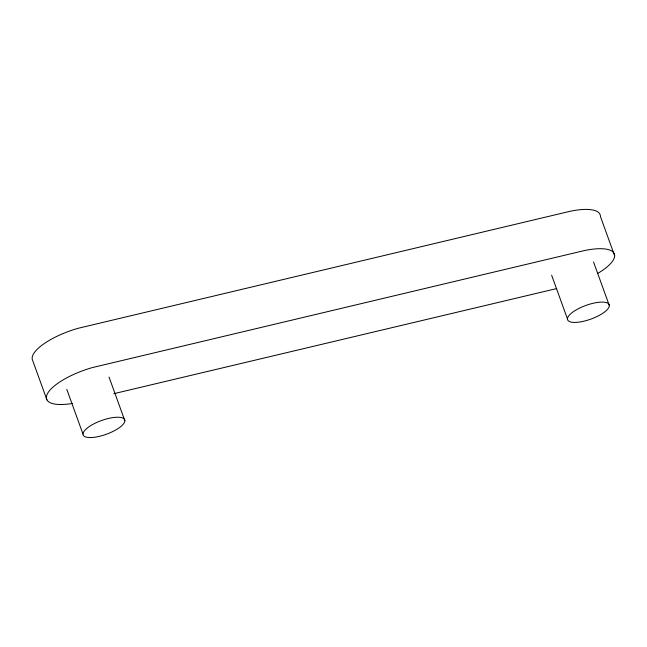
<?xml version="1.0" encoding="UTF-8"?>
<svg xmlns="http://www.w3.org/2000/svg" width="647" height="647" viewBox="0 0 647 647"><rect width="100%" height="100%" fill="white"/><g stroke="black" fill="none" stroke-linecap="round" stroke-linejoin="round"><path stroke-width="0.97" d="M113.743 393.708L556.776 288.546M614.65 255.783L600.424 216.494A44.247 14.549 -19.9 0 0 569.595 211.407L78.19 328.28A44.247 14.549 -19.9 0 0 32.698 360.541L46.924 399.83M593.534 261.938L609.345 305.627A22.119 7.279 -19.9 0 1 577.828 322.255A22.119 7.279 -19.9 0 1 578.022 308.886A22.119 7.279 -19.9 0 1 609.345 305.627M551.632 275.193L567.451 318.882M109.044 377.08L124.855 420.768A22.119 7.279 -19.9 0 1 93.338 437.396A22.119 7.279 -19.9 0 1 93.532 424.028A22.119 7.279 -19.9 0 1 124.855 420.768M66.803 389.381L82.962 434.024M72.456 403.437A44.247 14.549 -19.9 0 1 47.595 393.425A44.247 14.549 -19.9 0 1 92.408 367.569L583.82 250.696A44.247 14.549 -19.9 0 1 613.938 253.098A44.247 14.549 -19.9 0 1 597.674 273.455"/></g></svg>
